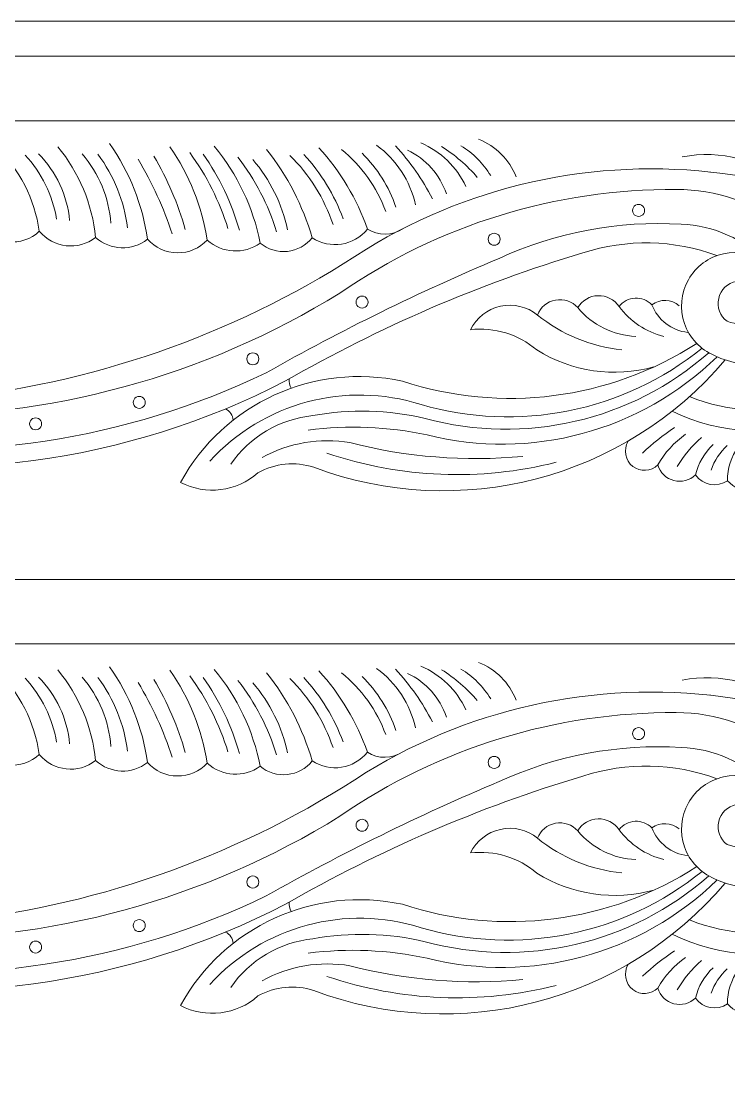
# Model space of a CAD drawing. Header units: millimetres. Extents: x 4338 to 4582, y 3188 to 3439.
# Drawn here: x 4460.5 to 4501, y 3378 to 3438.9 of the extents above; entities that cross this region are included whole.
import ezdxf

# ---------------------------------------------------------------- set-up
doc = ezdxf.new("R2010")
doc.units = ezdxf.units.MM
doc.header["$MEASUREMENT"] = 0
doc.layers.add('SITARA ALL', color=18, linetype='Continuous', true_color=0x000000)

msp = doc.modelspace()

# ---------------------------------------------------------------- linework, layer by layer
at = {"layer": 'SITARA ALL', "lineweight": 9}
for points, knots in [([(4337.525, 3438.894), (4337.525, 3438.894), (4581.525, 3438.894), (4581.525, 3438.894), (4581.525, 3438.894), (4581.525, 3316.894), (4581.525, 3316.894), (4581.525, 3316.894), (4337.525, 3316.894), (4337.525, 3316.894), (4337.525, 3316.894), (4337.525, 3438.894), (4337.525, 3438.894)], [0, 0, 0, 0, 0.25, 0.25, 0.25, 0.5, 0.5, 0.5, 0.75, 0.75, 0.75, 1, 1, 1, 1]), ([(4539.525, 3408.985), (4539.525, 3408.985), (4535.762, 3408.985), (4535.762, 3408.985), (4535.762, 3408.985), (4535.762, 3433.212), (4535.762, 3433.212), (4535.762, 3433.212), (4439.525, 3433.212), (4439.525, 3433.212), (4439.525, 3433.212), (4343.288, 3433.212), (4343.288, 3433.212), (4343.288, 3433.212), (4343.288, 3408.985), (4343.288, 3408.985), (4343.288, 3408.985), (4339.525, 3408.985), (4339.525, 3408.985), (4339.525, 3408.985), (4339.525, 3436.894), (4339.525, 3436.894)], [0, 0, 0, 0, 0.125, 0.125, 0.125, 0.25, 0.25, 0.25, 0.375, 0.375, 0.375, 0.5, 0.5, 0.5, 0.625, 0.625, 0.625, 0.75, 0.75, 0.75, 1, 1, 1, 1]), ([(4539.525, 3436.894), (4539.525, 3436.894), (4539.525, 3408.985), (4539.525, 3408.985), (4539.525, 3408.985), (4539.525, 3436.894), (4539.525, 3436.894), (4539.525, 3436.894), (4439.525, 3436.894), (4439.525, 3436.894), (4439.525, 3436.894), (4339.525, 3436.894), (4339.525, 3436.894), (4339.525, 3436.894), (4339.525, 3408.985), (4339.525, 3408.985)], [0, 0, 0, 0, 0.166667, 0.166667, 0.166667, 0.333333, 0.333333, 0.333333, 0.5, 0.5, 0.5, 0.666667, 0.666667, 0.666667, 1, 1, 1, 1]), ([(4451.101, 3431.906), (4452.962, 3431.073), (4454.39, 3429.496), (4455.037, 3427.562), (4455.384, 3427.055), (4455.941, 3426.729), (4456.553, 3426.675), (4457.166, 3426.621), (4457.768, 3426.841), (4458.199, 3427.279), (4458.561, 3426.732), (4459.146, 3426.374), (4459.798, 3426.299), (4460.449, 3426.225), (4461.098, 3426.439), (4461.574, 3426.89), (4462.381, 3425.925), (4463.805, 3425.771), (4464.799, 3426.543), (4465.629, 3425.786), (4466.884, 3425.739), (4467.767, 3426.434)], [0, 0, 0, 0, 0.125, 0.125, 0.125, 0.25, 0.25, 0.25, 0.375, 0.375, 0.375, 0.5, 0.5, 0.5, 0.625, 0.625, 0.625, 0.75, 0.75, 0.75, 1, 1, 1, 1]), ([(4465.59, 3431.902), (4466.74, 3430.278), (4467.486, 3428.403), (4467.767, 3426.434), (4468.2, 3425.949), (4468.817, 3425.669), (4469.468, 3425.661), (4470.118, 3425.653), (4470.739, 3425.916), (4471.184, 3426.391), (4470.88, 3428.303), (4470.15, 3430.121), (4469.047, 3431.713)], [0, 0, 0, 0, 0.2, 0.2, 0.2, 0.4, 0.4, 0.4, 0.6, 0.6, 0.6, 1, 1, 1, 1]), ([(4482.361, 3427.04), (4481.751, 3426.632), (4480.958, 3426.624), (4480.339, 3427.017), (4479.574, 3426.062), (4478.204, 3425.847), (4477.181, 3426.52), (4476.651, 3428.355), (4475.766, 3430.066), (4474.576, 3431.56)], [0, 0, 0, 0, 0.25, 0.25, 0.25, 0.5, 0.5, 0.5, 1, 1, 1, 1]), ([(4445.383, 3420.775), (4444.872, 3420.824), (4444.371, 3420.607), (4444.057, 3420.201), (4443.743, 3419.794), (4443.658, 3419.26), (4443.835, 3418.778), (4444.464, 3416.584), (4446.41, 3415.028), (4448.689, 3414.9), (4457.51, 3413.57), (4466.523, 3414.929), (4474.559, 3418.805), (4478.866, 3421.241), (4483.313, 3423.424), (4487.875, 3425.341), (4491.13, 3426.84), (4494.707, 3427.51), (4498.284, 3427.292), (4500.139, 3427.235), (4501.898, 3426.444), (4503.174, 3425.094), (4502.465, 3425.609), (4501.571, 3425.797), (4500.715, 3425.609), (4499.86, 3425.422), (4499.128, 3424.882), (4498.7, 3424.118), (4498.272, 3423.354), (4498.191, 3422.444), (4498.477, 3421.616), (4498.764, 3420.789), (4499.386, 3420.125), (4500.195, 3419.79), (4502.137, 3418.83), (4504.48, 3419.269), (4505.943, 3420.868), (4507.405, 3422.466), (4507.673, 3424.777), (4506.545, 3426.627), (4505.399, 3428.483), (4503.504, 3429.748), (4501.351, 3430.094), (4494.048, 3431.222), (4486.586, 3429.729), (4480.281, 3425.876), (4473.277, 3421.238), (4465.267, 3418.33), (4456.918, 3417.392), (4453.618, 3417.035), (4450.279, 3417.396), (4447.131, 3418.45)], [0, 0, 0, 0, 0.055556, 0.055556, 0.055556, 0.111111, 0.111111, 0.111111, 0.166667, 0.166667, 0.166667, 0.222222, 0.222222, 0.222222, 0.277778, 0.277778, 0.277778, 0.333333, 0.333333, 0.333333, 0.388889, 0.388889, 0.388889, 0.444444, 0.444444, 0.444444, 0.5, 0.5, 0.5, 0.555556, 0.555556, 0.555556, 0.611111, 0.611111, 0.611111, 0.666667, 0.666667, 0.666667, 0.722222, 0.722222, 0.722222, 0.777778, 0.777778, 0.777778, 0.833333, 0.833333, 0.833333, 0.888889, 0.888889, 0.888889, 1, 1, 1, 1]), ([(4502.006, 3421.427), (4503.363, 3421.411), (4504.59, 3422.234), (4505.089, 3423.496), (4505.589, 3424.757), (4505.278, 3426.178), (4504.278, 3427.095), (4502.495, 3428.513), (4500.285, 3429.286), (4498.007, 3429.286), (4491.135, 3429.328), (4484.42, 3427.26), (4478.765, 3423.356), (4471.05, 3418.588), (4462.114, 3416.157), (4453.048, 3416.357), (4450.609, 3416.404), (4448.21, 3416.996), (4446.03, 3418.089)], [0, 0, 0, 0, 0.142857, 0.142857, 0.142857, 0.285714, 0.285714, 0.285714, 0.428571, 0.428571, 0.428571, 0.571429, 0.571429, 0.571429, 0.714286, 0.714286, 0.714286, 1, 1, 1, 1]), ([(4496.196, 3428.082), (4496.196, 3428.205), (4496.13, 3428.318), (4496.024, 3428.38), (4495.917, 3428.441), (4495.786, 3428.441), (4495.68, 3428.38), (4495.573, 3428.318), (4495.508, 3428.205), (4495.508, 3428.082), (4495.508, 3427.959), (4495.573, 3427.846), (4495.68, 3427.784), (4495.786, 3427.723), (4495.917, 3427.723), (4496.024, 3427.784), (4496.13, 3427.846), (4496.196, 3427.959), (4496.196, 3428.082)], [0, 0, 0, 0, 0.166667, 0.166667, 0.166667, 0.333333, 0.333333, 0.333333, 0.5, 0.5, 0.5, 0.666667, 0.666667, 0.666667, 0.833333, 0.833333, 0.833333, 1, 1, 1, 1]), ([(4446.334, 3420.318), (4445.868, 3420.781), (4445.121, 3420.797), (4444.635, 3420.355), (4444.148, 3419.914), (4443.942, 3419.403), (4444.359, 3418.895), (4445.048, 3418.09), (4446.238, 3417.947), (4447.098, 3418.564), (4447.959, 3419.182), (4448.32, 3420.129), (4447.779, 3421.04), (4447.051, 3422.059), (4445.747, 3422.489), (4444.556, 3422.102), (4443.365, 3421.716), (4442.562, 3420.638), (4442.572, 3419.386), (4442.396, 3417.055), (4443.894, 3414.929), (4446.149, 3414.314), (4456.159, 3412.226), (4466.577, 3413.643), (4475.664, 3418.333), (4481.03, 3421.423), (4486.738, 3423.881), (4492.67, 3425.656), (4495.169, 3426.468), (4497.871, 3426.413), (4500.335, 3425.501)], [0, 0, 0, 0, 0.090909, 0.090909, 0.090909, 0.181818, 0.181818, 0.181818, 0.272727, 0.272727, 0.272727, 0.363636, 0.363636, 0.363636, 0.454545, 0.454545, 0.454545, 0.545455, 0.545455, 0.545455, 0.636364, 0.636364, 0.636364, 0.727273, 0.727273, 0.727273, 0.818182, 0.818182, 0.818182, 1, 1, 1, 1]), ([(4471.184, 3426.391), (4472.026, 3425.624), (4473.289, 3425.552), (4474.212, 3426.218), (4474.644, 3425.857), (4475.203, 3425.686), (4475.762, 3425.744), (4476.321, 3425.801), (4476.832, 3426.08), (4477.181, 3426.52)], [0, 0, 0, 0, 0.25, 0.25, 0.25, 0.5, 0.5, 0.5, 1, 1, 1, 1]), ([(4487.936, 3426.436), (4487.936, 3426.559), (4487.87, 3426.673), (4487.764, 3426.734), (4487.657, 3426.795), (4487.526, 3426.795), (4487.42, 3426.734), (4487.313, 3426.673), (4487.248, 3426.559), (4487.248, 3426.436), (4487.248, 3426.313), (4487.313, 3426.2), (4487.42, 3426.138), (4487.526, 3426.077), (4487.657, 3426.077), (4487.764, 3426.138), (4487.87, 3426.2), (4487.936, 3426.313), (4487.936, 3426.436)], [0, 0, 0, 0, 0.166667, 0.166667, 0.166667, 0.333333, 0.333333, 0.333333, 0.5, 0.5, 0.5, 0.666667, 0.666667, 0.666667, 0.833333, 0.833333, 0.833333, 1, 1, 1, 1]), ([(4501.439, 3424.026), (4500.94, 3423.931), (4500.544, 3423.549), (4500.432, 3423.053), (4500.32, 3422.557), (4500.506, 3422.047), (4500.917, 3421.746), (4501.97, 3421.347), (4503.149, 3421.861), (4503.573, 3422.905), (4503.997, 3423.948), (4504.207, 3424.646), (4503.174, 3425.094)], [0, 0, 0, 0, 0.2, 0.2, 0.2, 0.4, 0.4, 0.4, 0.6, 0.6, 0.6, 1, 1, 1, 1]), ([(4480.378, 3422.842), (4480.378, 3422.965), (4480.312, 3423.078), (4480.206, 3423.14), (4480.1, 3423.201), (4479.969, 3423.201), (4479.862, 3423.14), (4479.756, 3423.078), (4479.69, 3422.965), (4479.69, 3422.842), (4479.69, 3422.719), (4479.756, 3422.606), (4479.862, 3422.544), (4479.969, 3422.483), (4480.1, 3422.483), (4480.206, 3422.544), (4480.312, 3422.606), (4480.378, 3422.719), (4480.378, 3422.842)], [0, 0, 0, 0, 0.166667, 0.166667, 0.166667, 0.333333, 0.333333, 0.333333, 0.5, 0.5, 0.5, 0.666667, 0.666667, 0.666667, 0.833333, 0.833333, 0.833333, 1, 1, 1, 1]), ([(4497.292, 3420.884), (4496.267, 3421.137), (4495.363, 3421.741), (4494.737, 3422.59), (4494.47, 3422.989), (4494.016, 3423.223), (4493.536, 3423.209), (4493.056, 3423.196), (4492.619, 3422.94), (4492.375, 3422.525), (4492.054, 3422.881), (4491.571, 3423.045), (4491.099, 3422.958), (4490.628, 3422.871), (4490.237, 3422.55), (4490.063, 3422.103), (4491.451, 3420.992), (4493.129, 3420.302), (4494.897, 3420.116)], [0, 0, 0, 0, 0.142857, 0.142857, 0.142857, 0.285714, 0.285714, 0.285714, 0.428571, 0.428571, 0.428571, 0.571429, 0.571429, 0.571429, 0.714286, 0.714286, 0.714286, 1, 1, 1, 1]), ([(4496.613, 3422.694), (4496.361, 3422.953), (4496.01, 3423.09), (4495.65, 3423.07), (4495.29, 3423.049), (4494.957, 3422.875), (4494.737, 3422.59)], [0, 0, 0, 0, 0.333333, 0.333333, 0.333333, 1, 1, 1, 1]), ([(4498.177, 3422.638), (4497.729, 3423.012), (4497.086, 3423.035), (4496.613, 3422.694), (4496.946, 3421.823), (4497.737, 3421.211), (4498.664, 3421.108)], [0, 0, 0, 0, 0.333333, 0.333333, 0.333333, 1, 1, 1, 1]), ([(4490.063, 3422.103), (4489.472, 3422.588), (4488.691, 3422.775), (4487.945, 3422.61), (4487.198, 3422.445), (4486.571, 3421.951), (4486.239, 3421.263), (4487.606, 3421.422), (4488.978, 3421.004), (4490.025, 3420.109), (4492.024, 3418.864), (4494.452, 3418.511), (4496.723, 3419.136)], [0, 0, 0, 0, 0.2, 0.2, 0.2, 0.4, 0.4, 0.4, 0.6, 0.6, 0.6, 1, 1, 1, 1]), ([(4500.799, 3419.535), (4495.045, 3412.727), (4485.622, 3410.273), (4477.273, 3413.397), (4476.212, 3413.748), (4475.053, 3413.635), (4474.081, 3413.085), (4472.862, 3412.002), (4471.098, 3411.785), (4469.652, 3412.538), (4472.133, 3417.062), (4477.301, 3419.415), (4482.344, 3418.324), (4487.994, 3416.466), (4494.177, 3417.257), (4499.176, 3420.481)], [0, 0, 0, 0, 0.166667, 0.166667, 0.166667, 0.333333, 0.333333, 0.333333, 0.5, 0.5, 0.5, 0.666667, 0.666667, 0.666667, 1, 1, 1, 1]), ([(4499.483, 3420.206), (4494.977, 3416.566), (4488.968, 3415.365), (4483.408, 3416.989), (4479.092, 3418.352), (4474.382, 3417.09), (4471.331, 3413.747)], [0, 0, 0, 0, 0.333333, 0.333333, 0.333333, 1, 1, 1, 1]), ([(4499.87, 3419.948), (4495.437, 3416.053), (4489.341, 3414.642), (4483.647, 3416.188), (4481.542, 3416.686), (4479.357, 3416.742), (4477.228, 3416.354), (4475.327, 3416.158), (4473.608, 3415.141), (4472.522, 3413.569)], [0, 0, 0, 0, 0.25, 0.25, 0.25, 0.5, 0.5, 0.5, 1, 1, 1, 1]), ([(4474.134, 3419.6), (4474.134, 3419.723), (4474.068, 3419.836), (4473.962, 3419.898), (4473.856, 3419.959), (4473.724, 3419.959), (4473.618, 3419.898), (4473.512, 3419.836), (4473.446, 3419.723), (4473.446, 3419.6), (4473.446, 3419.477), (4473.512, 3419.363), (4473.618, 3419.302), (4473.724, 3419.241), (4473.856, 3419.241), (4473.962, 3419.302), (4474.068, 3419.363), (4474.134, 3419.477), (4474.134, 3419.6)], [0, 0, 0, 0, 0.166667, 0.166667, 0.166667, 0.333333, 0.333333, 0.333333, 0.5, 0.5, 0.5, 0.666667, 0.666667, 0.666667, 0.833333, 0.833333, 0.833333, 1, 1, 1, 1]), ([(4476.953, 3415.53), (4479.219, 3415.824), (4481.521, 3415.727), (4483.755, 3415.245), (4489.689, 3413.762), (4495.963, 3415.451), (4500.347, 3419.716)], [0, 0, 0, 0, 0.333333, 0.333333, 0.333333, 1, 1, 1, 1]), ([(4467.636, 3417.111), (4467.636, 3417.234), (4467.57, 3417.347), (4467.464, 3417.409), (4467.357, 3417.47), (4467.226, 3417.47), (4467.12, 3417.409), (4467.014, 3417.347), (4466.948, 3417.234), (4466.948, 3417.111), (4466.948, 3416.988), (4467.014, 3416.875), (4467.12, 3416.813), (4467.226, 3416.752), (4467.357, 3416.752), (4467.464, 3416.813), (4467.57, 3416.875), (4467.636, 3416.988), (4467.636, 3417.111)], [0, 0, 0, 0, 0.166667, 0.166667, 0.166667, 0.333333, 0.333333, 0.333333, 0.5, 0.5, 0.5, 0.666667, 0.666667, 0.666667, 0.833333, 0.833333, 0.833333, 1, 1, 1, 1]), ([(4461.711, 3415.883), (4461.711, 3416.006), (4461.646, 3416.119), (4461.539, 3416.181), (4461.433, 3416.242), (4461.302, 3416.242), (4461.195, 3416.181), (4461.089, 3416.119), (4461.023, 3416.006), (4461.023, 3415.883), (4461.023, 3415.76), (4461.089, 3415.646), (4461.195, 3415.585), (4461.302, 3415.524), (4461.433, 3415.524), (4461.539, 3415.585), (4461.646, 3415.646), (4461.711, 3415.76), (4461.711, 3415.883)], [0, 0, 0, 0, 0.166667, 0.166667, 0.166667, 0.333333, 0.333333, 0.333333, 0.5, 0.5, 0.5, 0.666667, 0.666667, 0.666667, 0.833333, 0.833333, 0.833333, 1, 1, 1, 1]), ([(4489.235, 3414.023), (4485.918, 3413.711), (4482.572, 3413.978), (4479.346, 3414.809), (4477.623, 3415.101), (4475.852, 3414.801), (4474.321, 3413.958)], [0, 0, 0, 0, 0.333333, 0.333333, 0.333333, 1, 1, 1, 1]), ([(4500.108, 3414.694), (4499.613, 3414.229), (4499.265, 3413.629), (4499.107, 3412.969), (4498.78, 3412.649), (4498.31, 3412.525), (4497.868, 3412.64), (4497.426, 3412.755), (4497.075, 3413.098), (4496.946, 3413.536), (4496.558, 3413.161), (4495.956, 3413.124), (4495.525, 3413.448), (4495.094, 3413.773), (4494.994, 3414.416), (4495.248, 3414.892)], [0, 0, 0, 0, 0.166667, 0.166667, 0.166667, 0.333333, 0.333333, 0.333333, 0.5, 0.5, 0.5, 0.666667, 0.666667, 0.666667, 1, 1, 1, 1]), ([(4501.56, 3414.582), (4501.143, 3414.019), (4500.924, 3413.334), (4500.938, 3412.634), (4501.301, 3412.22), (4501.828, 3411.986), (4502.379, 3411.995), (4502.93, 3411.987), (4503.456, 3412.22), (4503.82, 3412.634), (4503.833, 3413.334), (4503.615, 3414.019), (4503.198, 3414.582)], [0, 0, 0, 0, 0.2, 0.2, 0.2, 0.4, 0.4, 0.4, 0.6, 0.6, 0.6, 1, 1, 1, 1]), ([(4539.525, 3379.076), (4539.525, 3379.076), (4535.762, 3379.076), (4535.762, 3379.076), (4535.762, 3379.076), (4535.762, 3403.303), (4535.762, 3403.303), (4535.762, 3403.303), (4439.525, 3403.303), (4439.525, 3403.303), (4439.525, 3403.303), (4343.288, 3403.303), (4343.288, 3403.303), (4343.288, 3403.303), (4343.288, 3379.076), (4343.288, 3379.076), (4343.288, 3379.076), (4339.525, 3379.076), (4339.525, 3379.076), (4339.525, 3379.076), (4339.525, 3406.985), (4339.525, 3406.985)], [0, 0, 0, 0, 0.125, 0.125, 0.125, 0.25, 0.25, 0.25, 0.375, 0.375, 0.375, 0.5, 0.5, 0.5, 0.625, 0.625, 0.625, 0.75, 0.75, 0.75, 1, 1, 1, 1]), ([(4539.525, 3406.985), (4539.525, 3406.985), (4539.525, 3379.076), (4539.525, 3379.076), (4539.525, 3379.076), (4539.525, 3406.985), (4539.525, 3406.985), (4539.525, 3406.985), (4439.525, 3406.985), (4439.525, 3406.985), (4439.525, 3406.985), (4339.525, 3406.985), (4339.525, 3406.985), (4339.525, 3406.985), (4339.525, 3379.076), (4339.525, 3379.076)], [0, 0, 0, 0, 0.166667, 0.166667, 0.166667, 0.333333, 0.333333, 0.333333, 0.5, 0.5, 0.5, 0.666667, 0.666667, 0.666667, 1, 1, 1, 1]), ([(4451.101, 3401.997), (4452.962, 3401.164), (4454.39, 3399.587), (4455.037, 3397.653), (4455.384, 3397.146), (4455.941, 3396.82), (4456.553, 3396.766), (4457.166, 3396.711), (4457.768, 3396.932), (4458.199, 3397.37), (4458.561, 3396.823), (4459.146, 3396.465), (4459.798, 3396.39), (4460.449, 3396.316), (4461.098, 3396.53), (4461.574, 3396.981), (4462.381, 3396.016), (4463.805, 3395.862), (4464.799, 3396.634), (4465.629, 3395.877), (4466.884, 3395.83), (4467.767, 3396.525)], [0, 0, 0, 0, 0.125, 0.125, 0.125, 0.25, 0.25, 0.25, 0.375, 0.375, 0.375, 0.5, 0.5, 0.5, 0.625, 0.625, 0.625, 0.75, 0.75, 0.75, 1, 1, 1, 1]), ([(4465.59, 3401.993), (4466.74, 3400.369), (4467.486, 3398.494), (4467.767, 3396.525), (4468.2, 3396.04), (4468.817, 3395.76), (4469.468, 3395.752), (4470.118, 3395.744), (4470.739, 3396.007), (4471.184, 3396.482), (4470.88, 3398.394), (4470.15, 3400.212), (4469.047, 3401.804)], [0, 0, 0, 0, 0.2, 0.2, 0.2, 0.4, 0.4, 0.4, 0.6, 0.6, 0.6, 1, 1, 1, 1]), ([(4482.361, 3397.131), (4481.751, 3396.723), (4480.958, 3396.715), (4480.339, 3397.108), (4479.574, 3396.153), (4478.204, 3395.938), (4477.181, 3396.611), (4476.651, 3398.446), (4475.766, 3400.157), (4474.576, 3401.651)], [0, 0, 0, 0, 0.25, 0.25, 0.25, 0.5, 0.5, 0.5, 1, 1, 1, 1]), ([(4445.383, 3390.866), (4444.872, 3390.915), (4444.371, 3390.698), (4444.057, 3390.292), (4443.743, 3389.885), (4443.658, 3389.351), (4443.835, 3388.869), (4444.464, 3386.675), (4446.41, 3385.119), (4448.689, 3384.991), (4457.51, 3383.661), (4466.523, 3385.02), (4474.559, 3388.896), (4478.866, 3391.332), (4483.313, 3393.515), (4487.875, 3395.432), (4491.13, 3396.931), (4494.707, 3397.601), (4498.284, 3397.382), (4500.139, 3397.326), (4501.898, 3396.535), (4503.174, 3395.185), (4502.465, 3395.7), (4501.571, 3395.888), (4500.715, 3395.7), (4499.86, 3395.513), (4499.128, 3394.973), (4498.7, 3394.209), (4498.272, 3393.445), (4498.191, 3392.535), (4498.477, 3391.707), (4498.764, 3390.88), (4499.386, 3390.216), (4500.195, 3389.881), (4502.137, 3388.921), (4504.48, 3389.36), (4505.943, 3390.959), (4507.405, 3392.557), (4507.673, 3394.868), (4506.545, 3396.718), (4505.399, 3398.573), (4503.504, 3399.839), (4501.351, 3400.185), (4494.048, 3401.313), (4486.586, 3399.82), (4480.281, 3395.967), (4473.277, 3391.329), (4465.267, 3388.421), (4456.918, 3387.483), (4453.618, 3387.126), (4450.279, 3387.487), (4447.131, 3388.541)], [0, 0, 0, 0, 0.055556, 0.055556, 0.055556, 0.111111, 0.111111, 0.111111, 0.166667, 0.166667, 0.166667, 0.222222, 0.222222, 0.222222, 0.277778, 0.277778, 0.277778, 0.333333, 0.333333, 0.333333, 0.388889, 0.388889, 0.388889, 0.444444, 0.444444, 0.444444, 0.5, 0.5, 0.5, 0.555556, 0.555556, 0.555556, 0.611111, 0.611111, 0.611111, 0.666667, 0.666667, 0.666667, 0.722222, 0.722222, 0.722222, 0.777778, 0.777778, 0.777778, 0.833333, 0.833333, 0.833333, 0.888889, 0.888889, 0.888889, 1, 1, 1, 1]), ([(4502.006, 3391.518), (4503.363, 3391.502), (4504.59, 3392.325), (4505.089, 3393.586), (4505.589, 3394.848), (4505.278, 3396.269), (4504.278, 3397.185), (4502.495, 3398.604), (4500.285, 3399.377), (4498.007, 3399.377), (4491.135, 3399.419), (4484.42, 3397.351), (4478.765, 3393.447), (4471.05, 3388.679), (4462.114, 3386.248), (4453.048, 3386.448), (4450.609, 3386.495), (4448.21, 3387.087), (4446.03, 3388.18)], [0, 0, 0, 0, 0.142857, 0.142857, 0.142857, 0.285714, 0.285714, 0.285714, 0.428571, 0.428571, 0.428571, 0.571429, 0.571429, 0.571429, 0.714286, 0.714286, 0.714286, 1, 1, 1, 1]), ([(4496.196, 3398.173), (4496.196, 3398.296), (4496.13, 3398.409), (4496.024, 3398.471), (4495.917, 3398.532), (4495.786, 3398.532), (4495.68, 3398.471), (4495.573, 3398.409), (4495.508, 3398.296), (4495.508, 3398.173), (4495.508, 3398.05), (4495.573, 3397.936), (4495.68, 3397.875), (4495.786, 3397.814), (4495.917, 3397.814), (4496.024, 3397.875), (4496.13, 3397.936), (4496.196, 3398.05), (4496.196, 3398.173)], [0, 0, 0, 0, 0.166667, 0.166667, 0.166667, 0.333333, 0.333333, 0.333333, 0.5, 0.5, 0.5, 0.666667, 0.666667, 0.666667, 0.833333, 0.833333, 0.833333, 1, 1, 1, 1]), ([(4471.184, 3396.482), (4472.026, 3395.715), (4473.289, 3395.643), (4474.212, 3396.309), (4474.644, 3395.948), (4475.203, 3395.777), (4475.762, 3395.835), (4476.321, 3395.892), (4476.832, 3396.171), (4477.181, 3396.611)], [0, 0, 0, 0, 0.25, 0.25, 0.25, 0.5, 0.5, 0.5, 1, 1, 1, 1]), ([(4487.936, 3396.527), (4487.936, 3396.65), (4487.87, 3396.764), (4487.764, 3396.825), (4487.657, 3396.886), (4487.526, 3396.886), (4487.42, 3396.825), (4487.313, 3396.764), (4487.248, 3396.65), (4487.248, 3396.527), (4487.248, 3396.404), (4487.313, 3396.291), (4487.42, 3396.229), (4487.526, 3396.168), (4487.657, 3396.168), (4487.764, 3396.229), (4487.87, 3396.291), (4487.936, 3396.404), (4487.936, 3396.527)], [0, 0, 0, 0, 0.166667, 0.166667, 0.166667, 0.333333, 0.333333, 0.333333, 0.5, 0.5, 0.5, 0.666667, 0.666667, 0.666667, 0.833333, 0.833333, 0.833333, 1, 1, 1, 1]), ([(4446.334, 3390.409), (4445.868, 3390.872), (4445.121, 3390.888), (4444.635, 3390.447), (4444.148, 3390.005), (4443.942, 3389.494), (4444.359, 3388.986), (4445.048, 3388.181), (4446.238, 3388.038), (4447.098, 3388.655), (4447.959, 3389.273), (4448.32, 3390.22), (4447.779, 3391.131), (4447.051, 3392.15), (4445.747, 3392.58), (4444.556, 3392.193), (4443.365, 3391.807), (4442.562, 3390.729), (4442.572, 3389.477), (4442.396, 3387.146), (4443.894, 3385.02), (4446.149, 3384.405), (4456.159, 3382.317), (4466.577, 3383.734), (4475.664, 3388.424), (4481.03, 3391.514), (4486.738, 3393.971), (4492.67, 3395.747), (4495.169, 3396.559), (4497.871, 3396.504), (4500.335, 3395.592)], [0, 0, 0, 0, 0.090909, 0.090909, 0.090909, 0.181818, 0.181818, 0.181818, 0.272727, 0.272727, 0.272727, 0.363636, 0.363636, 0.363636, 0.454545, 0.454545, 0.454545, 0.545455, 0.545455, 0.545455, 0.636364, 0.636364, 0.636364, 0.727273, 0.727273, 0.727273, 0.818182, 0.818182, 0.818182, 1, 1, 1, 1]), ([(4501.439, 3394.117), (4500.94, 3394.022), (4500.544, 3393.64), (4500.432, 3393.144), (4500.32, 3392.648), (4500.506, 3392.137), (4500.917, 3391.837), (4501.97, 3391.438), (4503.149, 3391.952), (4503.573, 3392.996), (4503.997, 3394.039), (4504.207, 3394.737), (4503.174, 3395.185)], [0, 0, 0, 0, 0.2, 0.2, 0.2, 0.4, 0.4, 0.4, 0.6, 0.6, 0.6, 1, 1, 1, 1]), ([(4480.378, 3392.933), (4480.378, 3393.056), (4480.312, 3393.169), (4480.206, 3393.231), (4480.1, 3393.292), (4479.969, 3393.292), (4479.862, 3393.231), (4479.756, 3393.169), (4479.69, 3393.056), (4479.69, 3392.933), (4479.69, 3392.81), (4479.756, 3392.697), (4479.862, 3392.635), (4479.969, 3392.574), (4480.1, 3392.574), (4480.206, 3392.635), (4480.312, 3392.697), (4480.378, 3392.81), (4480.378, 3392.933)], [0, 0, 0, 0, 0.166667, 0.166667, 0.166667, 0.333333, 0.333333, 0.333333, 0.5, 0.5, 0.5, 0.666667, 0.666667, 0.666667, 0.833333, 0.833333, 0.833333, 1, 1, 1, 1]), ([(4497.292, 3390.975), (4496.267, 3391.228), (4495.363, 3391.832), (4494.737, 3392.681), (4494.47, 3393.08), (4494.016, 3393.314), (4493.536, 3393.3), (4493.056, 3393.287), (4492.619, 3393.031), (4492.375, 3392.616), (4492.054, 3392.972), (4491.571, 3393.136), (4491.099, 3393.049), (4490.628, 3392.962), (4490.237, 3392.641), (4490.063, 3392.194), (4491.451, 3391.083), (4493.129, 3390.393), (4494.897, 3390.207)], [0, 0, 0, 0, 0.142857, 0.142857, 0.142857, 0.285714, 0.285714, 0.285714, 0.428571, 0.428571, 0.428571, 0.571429, 0.571429, 0.571429, 0.714286, 0.714286, 0.714286, 1, 1, 1, 1]), ([(4496.613, 3392.785), (4496.361, 3393.044), (4496.01, 3393.181), (4495.65, 3393.161), (4495.29, 3393.141), (4494.957, 3392.966), (4494.737, 3392.681)], [0, 0, 0, 0, 0.333333, 0.333333, 0.333333, 1, 1, 1, 1]), ([(4498.177, 3392.729), (4497.729, 3393.103), (4497.086, 3393.126), (4496.613, 3392.785), (4496.946, 3391.914), (4497.737, 3391.302), (4498.664, 3391.199)], [0, 0, 0, 0, 0.333333, 0.333333, 0.333333, 1, 1, 1, 1]), ([(4490.063, 3392.194), (4489.472, 3392.679), (4488.691, 3392.866), (4487.945, 3392.701), (4487.198, 3392.536), (4486.571, 3392.042), (4486.239, 3391.354), (4487.606, 3391.513), (4488.978, 3391.095), (4490.025, 3390.2), (4492.024, 3388.955), (4494.452, 3388.602), (4496.723, 3389.227)], [0, 0, 0, 0, 0.2, 0.2, 0.2, 0.4, 0.4, 0.4, 0.6, 0.6, 0.6, 1, 1, 1, 1]), ([(4500.799, 3389.626), (4495.045, 3382.818), (4485.622, 3380.364), (4477.273, 3383.488), (4476.212, 3383.839), (4475.053, 3383.725), (4474.081, 3383.176), (4472.862, 3382.093), (4471.098, 3381.876), (4469.652, 3382.629), (4472.133, 3387.153), (4477.301, 3389.506), (4482.344, 3388.415), (4487.994, 3386.557), (4494.177, 3387.348), (4499.176, 3390.572)], [0, 0, 0, 0, 0.166667, 0.166667, 0.166667, 0.333333, 0.333333, 0.333333, 0.5, 0.5, 0.5, 0.666667, 0.666667, 0.666667, 1, 1, 1, 1]), ([(4499.483, 3390.297), (4494.977, 3386.657), (4488.968, 3385.456), (4483.408, 3387.08), (4479.092, 3388.443), (4474.382, 3387.181), (4471.331, 3383.838)], [0, 0, 0, 0, 0.333333, 0.333333, 0.333333, 1, 1, 1, 1]), ([(4499.87, 3390.039), (4495.437, 3386.144), (4489.341, 3384.733), (4483.647, 3386.279), (4481.542, 3386.777), (4479.357, 3386.833), (4477.228, 3386.445), (4475.327, 3386.249), (4473.608, 3385.232), (4472.522, 3383.66)], [0, 0, 0, 0, 0.25, 0.25, 0.25, 0.5, 0.5, 0.5, 1, 1, 1, 1]), ([(4474.134, 3389.691), (4474.134, 3389.814), (4474.068, 3389.927), (4473.962, 3389.989), (4473.856, 3390.05), (4473.724, 3390.05), (4473.618, 3389.989), (4473.512, 3389.927), (4473.446, 3389.814), (4473.446, 3389.691), (4473.446, 3389.568), (4473.512, 3389.454), (4473.618, 3389.393), (4473.724, 3389.332), (4473.856, 3389.332), (4473.962, 3389.393), (4474.068, 3389.454), (4474.134, 3389.568), (4474.134, 3389.691)], [0, 0, 0, 0, 0.166667, 0.166667, 0.166667, 0.333333, 0.333333, 0.333333, 0.5, 0.5, 0.5, 0.666667, 0.666667, 0.666667, 0.833333, 0.833333, 0.833333, 1, 1, 1, 1]), ([(4476.953, 3385.621), (4479.219, 3385.915), (4481.521, 3385.818), (4483.755, 3385.336), (4489.689, 3383.853), (4495.963, 3385.541), (4500.347, 3389.807)], [0, 0, 0, 0, 0.333333, 0.333333, 0.333333, 1, 1, 1, 1]), ([(4467.636, 3387.202), (4467.636, 3387.325), (4467.57, 3387.438), (4467.464, 3387.5), (4467.357, 3387.561), (4467.226, 3387.561), (4467.12, 3387.5), (4467.014, 3387.438), (4466.948, 3387.325), (4466.948, 3387.202), (4466.948, 3387.079), (4467.014, 3386.966), (4467.12, 3386.904), (4467.226, 3386.843), (4467.357, 3386.843), (4467.464, 3386.904), (4467.57, 3386.966), (4467.636, 3387.079), (4467.636, 3387.202)], [0, 0, 0, 0, 0.166667, 0.166667, 0.166667, 0.333333, 0.333333, 0.333333, 0.5, 0.5, 0.5, 0.666667, 0.666667, 0.666667, 0.833333, 0.833333, 0.833333, 1, 1, 1, 1]), ([(4461.711, 3385.974), (4461.711, 3386.097), (4461.646, 3386.21), (4461.539, 3386.272), (4461.433, 3386.333), (4461.302, 3386.333), (4461.195, 3386.272), (4461.089, 3386.21), (4461.023, 3386.097), (4461.023, 3385.974), (4461.023, 3385.851), (4461.089, 3385.737), (4461.195, 3385.676), (4461.302, 3385.615), (4461.433, 3385.615), (4461.539, 3385.676), (4461.646, 3385.737), (4461.711, 3385.851), (4461.711, 3385.974)], [0, 0, 0, 0, 0.166667, 0.166667, 0.166667, 0.333333, 0.333333, 0.333333, 0.5, 0.5, 0.5, 0.666667, 0.666667, 0.666667, 0.833333, 0.833333, 0.833333, 1, 1, 1, 1]), ([(4489.235, 3384.114), (4485.918, 3383.802), (4482.572, 3384.069), (4479.346, 3384.9), (4477.623, 3385.192), (4475.852, 3384.892), (4474.321, 3384.049)], [0, 0, 0, 0, 0.333333, 0.333333, 0.333333, 1, 1, 1, 1]), ([(4500.108, 3384.785), (4499.613, 3384.32), (4499.265, 3383.72), (4499.107, 3383.06), (4498.78, 3382.74), (4498.31, 3382.616), (4497.868, 3382.731), (4497.426, 3382.846), (4497.075, 3383.189), (4496.946, 3383.627), (4496.558, 3383.252), (4495.956, 3383.215), (4495.525, 3383.539), (4495.094, 3383.864), (4494.994, 3384.507), (4495.248, 3384.983)], [0, 0, 0, 0, 0.166667, 0.166667, 0.166667, 0.333333, 0.333333, 0.333333, 0.5, 0.5, 0.5, 0.666667, 0.666667, 0.666667, 1, 1, 1, 1]), ([(4501.56, 3384.673), (4501.143, 3384.11), (4500.924, 3383.425), (4500.938, 3382.725), (4501.301, 3382.311), (4501.828, 3382.077), (4502.379, 3382.086), (4502.93, 3382.077), (4503.456, 3382.311), (4503.82, 3382.725), (4503.833, 3383.425), (4503.615, 3384.11), (4503.198, 3384.673)], [0, 0, 0, 0, 0.2, 0.2, 0.2, 0.4, 0.4, 0.4, 0.6, 0.6, 0.6, 1, 1, 1, 1])]:
    msp.add_open_spline(points, degree=3, knots=knots, dxfattribs=at)
for points in [[(4485.969, 3429.448), (4485.449, 3430.569), (4484.535, 3431.458), (4483.4, 3431.945)], [(4488.849, 3430.003), (4488.465, 3430.99), (4487.684, 3431.77), (4486.697, 3432.153)], [(4461.574, 3426.89), (4461.318, 3428.736), (4460.447, 3430.441), (4459.101, 3431.73)], [(4464.799, 3426.543), (4464.602, 3428.447), (4463.849, 3430.25), (4462.632, 3431.727)], [(4472.367, 3427.043), (4471.884, 3428.601), (4471.146, 3430.068), (4470.183, 3431.385)], [(4474.212, 3426.218), (4473.808, 3428.254), (4472.904, 3430.157), (4471.581, 3431.756)], [(4480.339, 3427.017), (4479.744, 3428.741), (4478.801, 3430.323), (4477.569, 3431.668)], [(4481.387, 3428.027), (4480.885, 3429.417), (4480.008, 3430.641), (4478.853, 3431.564)], [(4481.977, 3428.269), (4481.578, 3429.436), (4480.913, 3430.492), (4480.033, 3431.356)], [(4483.088, 3428.408), (4482.786, 3429.774), (4481.996, 3430.982), (4480.866, 3431.807)], [(4484.06, 3428.755), (4483.495, 3429.853), (4482.783, 3430.868), (4481.942, 3431.772)], [(4484.858, 3429.032), (4484.484, 3430.13), (4483.683, 3431.03), (4482.637, 3431.529)], [(4486.628, 3429.969), (4486.039, 3430.659), (4485.348, 3431.255), (4484.58, 3431.737)], [(4487.392, 3430.073), (4486.972, 3430.77), (4486.388, 3431.353), (4485.691, 3431.772)], [(4504.491, 3429.49), (4502.81, 3430.968), (4500.539, 3431.58), (4498.344, 3431.143)], [(4462.563, 3427.592), (4462.337, 3428.961), (4461.712, 3430.232), (4460.767, 3431.248)], [(4463.308, 3427.504), (4463.179, 3428.943), (4462.552, 3430.29), (4461.534, 3431.314)], [(4465.675, 3427.351), (4465.558, 3428.812), (4464.983, 3430.199), (4464.032, 3431.314)], [(4466.617, 3427.088), (4466.427, 3428.612), (4465.846, 3430.06), (4464.93, 3431.292)], [(4469.181, 3426.738), (4468.689, 3428.228), (4468.035, 3429.66), (4467.231, 3431.007)], [(4469.926, 3427.001), (4469.509, 3428.466), (4468.905, 3429.872), (4468.129, 3431.182)], [(4473.022, 3426.955), (4472.581, 3428.51), (4471.879, 3429.978), (4470.947, 3431.298)], [(4475.141, 3426.868), (4474.675, 3428.411), (4473.927, 3429.853), (4472.935, 3431.123)], [(4475.774, 3426.977), (4475.457, 3428.461), (4474.774, 3429.84), (4473.787, 3430.993)], [(4478.376, 3427.282), (4477.872, 3428.773), (4477.027, 3430.126), (4475.908, 3431.232)], [(4478.957, 3427.61), (4478.449, 3428.97), (4477.683, 3430.217), (4476.701, 3431.286)], [(4499.944, 3430.278), (4499.944, 3430.278), (4499.93, 3430.278), (4499.93, 3430.278)], [(4492.375, 3422.525), (4493.2, 3421.532), (4494.406, 3420.935), (4495.696, 3420.883)], [(4475.871, 3418.451), (4475.855, 3418.267), (4475.895, 3418.082), (4475.986, 3417.921)], [(4498.761, 3417.438), (4500.988, 3416.52), (4503.471, 3416.434), (4505.756, 3417.198)], [(4472.665, 3416.093), (4472.641, 3416.371), (4472.473, 3416.616), (4472.223, 3416.739)], [(4497.781, 3416.613), (4500.563, 3415.231), (4503.801, 3415.101), (4506.685, 3416.258)], [(4497.901, 3415.668), (4497.255, 3415.231), (4496.644, 3414.745), (4496.071, 3414.215)], [(4498.544, 3415.289), (4497.89, 3414.828), (4497.345, 3414.23), (4496.946, 3413.536)], [(4499.443, 3415.104), (4498.9, 3414.623), (4498.435, 3414.062), (4498.064, 3413.439)], [(4500.926, 3414.64), (4500.504, 3414.257), (4500.186, 3413.775), (4499.999, 3413.237)], [(4478.027, 3414.207), (4482.255, 3412.774), (4486.804, 3412.592), (4491.133, 3413.683)], [(4499.107, 3412.969), (4499.522, 3412.372), (4500.339, 3412.222), (4500.938, 3412.634)], [(4488.849, 3400.094), (4488.465, 3401.081), (4487.684, 3401.861), (4486.697, 3402.244)], [(4461.574, 3396.981), (4461.318, 3398.827), (4460.447, 3400.532), (4459.101, 3401.821)], [(4464.799, 3396.634), (4464.602, 3398.538), (4463.849, 3400.341), (4462.632, 3401.818)], [(4474.212, 3396.309), (4473.808, 3398.345), (4472.904, 3400.248), (4471.581, 3401.847)], [(4480.339, 3397.108), (4479.744, 3398.832), (4478.801, 3400.414), (4477.569, 3401.759)], [(4481.387, 3398.118), (4480.885, 3399.508), (4480.008, 3400.732), (4478.853, 3401.655)], [(4483.088, 3398.499), (4482.786, 3399.865), (4481.996, 3401.073), (4480.866, 3401.898)], [(4484.06, 3398.846), (4483.495, 3399.944), (4482.783, 3400.959), (4481.942, 3401.863)], [(4484.858, 3399.123), (4484.484, 3400.221), (4483.683, 3401.121), (4482.637, 3401.62)], [(4485.969, 3399.539), (4485.449, 3400.66), (4484.535, 3401.549), (4483.4, 3402.036)], [(4486.628, 3400.06), (4486.039, 3400.75), (4485.348, 3401.346), (4484.58, 3401.828)], [(4487.392, 3400.164), (4486.972, 3400.861), (4486.388, 3401.444), (4485.691, 3401.863)], [(4504.491, 3399.581), (4502.81, 3401.059), (4500.539, 3401.671), (4498.344, 3401.234)], [(4462.563, 3397.683), (4462.337, 3399.052), (4461.712, 3400.323), (4460.767, 3401.339)], [(4463.308, 3397.595), (4463.179, 3399.034), (4462.552, 3400.381), (4461.534, 3401.405)], [(4465.675, 3397.442), (4465.558, 3398.903), (4464.983, 3400.29), (4464.032, 3401.405)], [(4466.617, 3397.179), (4466.427, 3398.703), (4465.846, 3400.151), (4464.93, 3401.383)], [(4469.181, 3396.829), (4468.689, 3398.319), (4468.035, 3399.751), (4467.231, 3401.098)], [(4469.926, 3397.092), (4469.509, 3398.557), (4468.905, 3399.963), (4468.129, 3401.273)], [(4472.367, 3397.134), (4471.884, 3398.692), (4471.146, 3400.159), (4470.183, 3401.476)], [(4473.022, 3397.046), (4472.581, 3398.601), (4471.879, 3400.069), (4470.947, 3401.389)], [(4475.141, 3396.959), (4474.675, 3398.502), (4473.927, 3399.944), (4472.935, 3401.214)], [(4475.774, 3397.068), (4475.457, 3398.552), (4474.774, 3399.931), (4473.787, 3401.084)], [(4478.376, 3397.373), (4477.872, 3398.864), (4477.027, 3400.217), (4475.908, 3401.323)], [(4478.957, 3397.701), (4478.449, 3399.061), (4477.683, 3400.308), (4476.701, 3401.377)], [(4481.977, 3398.36), (4481.578, 3399.527), (4480.913, 3400.583), (4480.033, 3401.447)], [(4499.944, 3400.369), (4499.944, 3400.369), (4499.93, 3400.369), (4499.93, 3400.369)], [(4492.375, 3392.616), (4493.2, 3391.623), (4494.406, 3391.026), (4495.696, 3390.974)], [(4475.871, 3388.542), (4475.855, 3388.358), (4475.895, 3388.173), (4475.986, 3388.012)], [(4498.761, 3387.529), (4500.988, 3386.611), (4503.471, 3386.525), (4505.756, 3387.289)], [(4472.665, 3386.184), (4472.641, 3386.462), (4472.473, 3386.707), (4472.223, 3386.83)], [(4497.781, 3386.704), (4500.563, 3385.322), (4503.801, 3385.192), (4506.685, 3386.349)], [(4497.901, 3385.759), (4497.255, 3385.322), (4496.644, 3384.836), (4496.071, 3384.306)], [(4498.544, 3385.38), (4497.89, 3384.919), (4497.345, 3384.321), (4496.946, 3383.627)], [(4499.443, 3385.195), (4498.9, 3384.714), (4498.435, 3384.153), (4498.064, 3383.53)], [(4500.926, 3384.731), (4500.504, 3384.348), (4500.186, 3383.866), (4499.999, 3383.328)], [(4478.027, 3384.298), (4482.255, 3382.865), (4486.804, 3382.683), (4491.133, 3383.774)], [(4499.107, 3383.06), (4499.522, 3382.463), (4500.339, 3382.313), (4500.938, 3382.725)]]:
    msp.add_open_spline(points, degree=3, dxfattribs=at)

doc.saveas('drawing.dxf')
